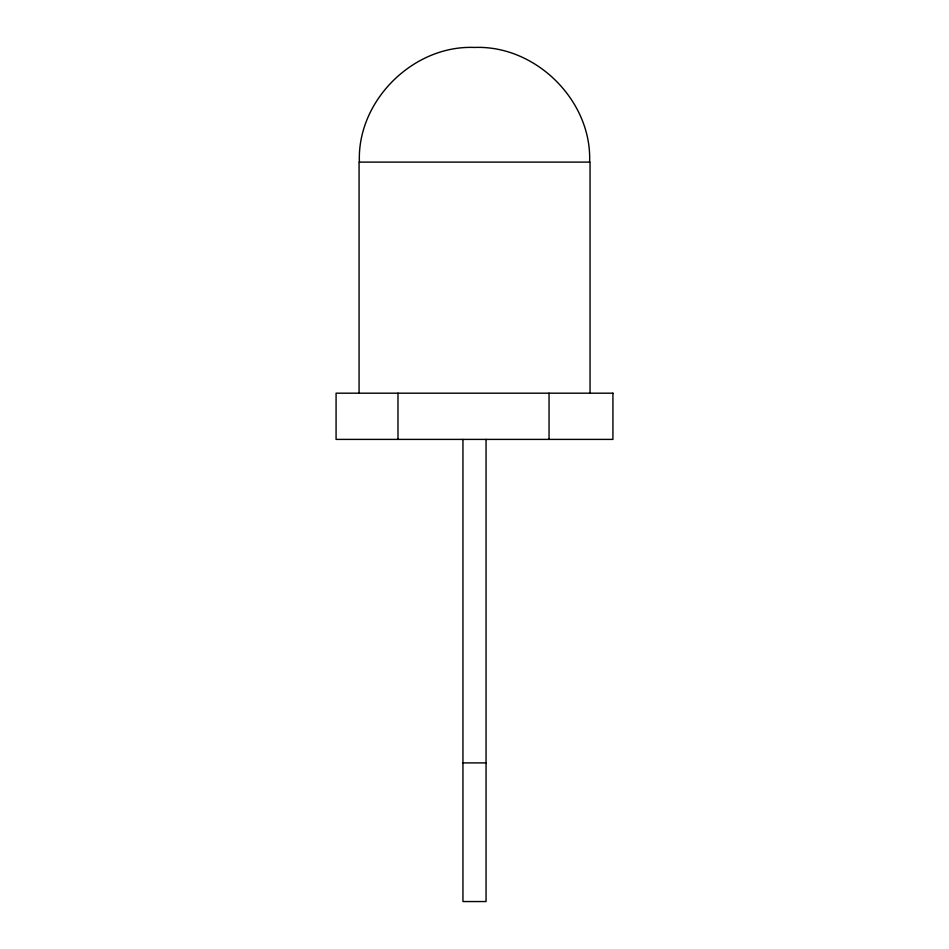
<?xml version="1.0" encoding="UTF-8"?>
<svg xmlns="http://www.w3.org/2000/svg" width="949" height="949" viewBox="0 0 949 949"><rect width="100%" height="100%" fill="white"/><g stroke="black" fill="none" stroke-linecap="round" stroke-linejoin="round"><path stroke-width="1.42" d="M589.602 162.113C592.129 100.784 535.782 44.947 474.5 47.45C413.218 44.947 356.871 100.784 359.398 162.113M462.946 762.901L486.054 762.901M590.041 393.183L590.041 162.113L359.078 162.113L359.078 393.183M549.044 393.183L549.044 439.399M486.054 439.399L486.054 901.55L462.946 901.55L462.946 439.399M397.987 393.183L397.987 439.399M612.924 393.183L336.076 393.183L336.076 439.399L612.924 439.399L612.924 393.183"/></g></svg>
